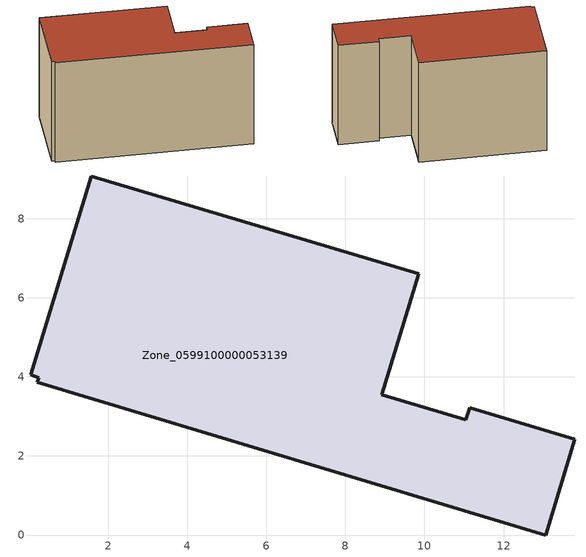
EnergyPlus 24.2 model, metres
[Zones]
Zone_0599100000053139
 floor ground (C_G): 9.85,6.61 8.92,3.55 11.04,2.91 11.14,3.22 13.8,2.42 13.07,0 0.21,3.86 0.24,3.98 0.04,4.05 1.57,9.08 z0
 wall outside (C_F): 13.07,0 13.8,2.42 11.14,3.22 11.04,2.91 8.92,3.55 9.85,6.61 1.57,9.08 0.04,4.05 0.24,3.98 0.21,3.86 13.07,0 z0:8.04
 roof outside (C_R): 0.21,3.86 13.07,0 13.8,2.42 11.14,3.22 11.04,2.91 8.92,3.55 9.85,6.61 1.57,9.08 0.04,4.05 0.24,3.98 z8.04
[BUILDING]
Pand.0599100000053139: North Axis=0; Terrain=City; Loads Convergence Tolerance Value=0.04; Temperature Convergence Tolerance Value=0.4; Solar Distribution=FullExterior; Maximum Number of Warmup Days=25; Minimum Number of Warmup Days=1
[Site:Location]
Rotterdam.The.Hague.AP_ZH_NLD Design_Conditions: Latitude=51.96; Longitude=4.45; Time Zone=1; Elevation=-4.5
[SITE:GROUNDTEMPERATURE:BUILDINGSURFACE]
18, 18, 18, 18, 18, 18, 18, 18, 18, 18, 18, 18
[MATERIAL] Thermal Absorptance=0.9; Solar Absorptance=0.7; Visible Absorptance=0.7
Name | Roughness | Thickness | Conductivity | Density | Specific Heat
G.TI.1975-1991 | MediumSmooth | 0.15 | 0.288461 | 540 | 1210
F.TI.1975-1991 | Rough | 0.3 | 0.230769 | 1920 | 840
R.TI.1975-1991 | MediumRough | 0.2 | 0.153846 | 1500 | 1000
[CONSTRUCTION]
C_G: G.TI.1975-1991
C_F: F.TI.1975-1991
C_R: R.TI.1975-1991
[ZONE]
Zone_0599100000053139: Type=1; Multiplier=1; Ceiling Height=Autocalculate; Volume=Autocalculate; Floor Area=autocalculate; Part of Total Floor Area=Yes
[ZONEINFILTRATION:DESIGNFLOWRATE]
Infil_Zone_0599100000053139: Zone or ZoneList or Space or SpaceList=Zone_0599100000053139; Schedule=AlwaysOn; Design Flow Rate Calculation Method=Flow/Area; Flow Rate per Floor Area=0.003; Constant Term Coefficient=1; Temperature Term Coefficient=0; Velocity Term Coefficient=0; Velocity Squared Term Coefficient=0
[HVACTEMPLATE:ZONE:IDEALLOADSAIRSYSTEM]
Zone_0599100000053139: Maximum Heating Supply Air Temperature=50; Minimum Cooling Supply Air Temperature=13; Maximum Heating Supply Air Humidity Ratio=0.0156; Minimum Cooling Supply Air Humidity Ratio=0.0077; Heating Limit=NoLimit; Cooling Limit=NoLimit; Dehumidification Control Type=ConstantSensibleHeatRatio; Cooling Sensible Heat Ratio=0.7; Dehumidification Setpoint=60; Humidification Control Type=None; Humidification Setpoint=30; Outdoor Air Method=None; Outdoor Air Flow Rate per Person=0.00944; Outdoor Air Flow Rate per Zone Floor Area=0; Outdoor Air Flow Rate per Zone=0; Demand Controlled Ventilation Type=None; Outdoor Air Economizer Type=NoEconomizer; Heat Recovery Type=None; Sensible Heat Recovery Effectiveness=0.7; Latent Heat Recovery Effectiveness=0.65
[ZONECONTROL:THERMOSTAT]
ThermostatControl_Zone_0599100000053139: Zone or ZoneList=Zone_0599100000053139; Control Type Schedule=DualSetpointControlType; Control 1=Thermostat_Zone_0599100000053139; Temperature Difference Between Cutout And Setpoint=0
[THERMOSTATSETPOINT:DUALSETPOINT]
Thermostat_Zone_0599100000053139: Heating Setpoint Temperature Schedule=HeatingSetpoint_Zone_0599100000053139; Cooling Setpoint Temperature Schedule=CoolingSetpoint_Zone_0599100000053139
[SCHEDULE:COMPACT]
HeatingSetpoint_Zone_0599100000053139: Through: 12/31, For: AllDays, Until: 24:00, 21
CoolingSetpoint_Zone_0599100000053139: Through: 12/31, For: AllDays, Until: 24:00, 24
DualSetpointControlType: Through: 12/31, For: AllDays, Until: 24:00, 4
AlwaysOn: Through: 12/31, For: AllDays, Until: 24:00, 1
